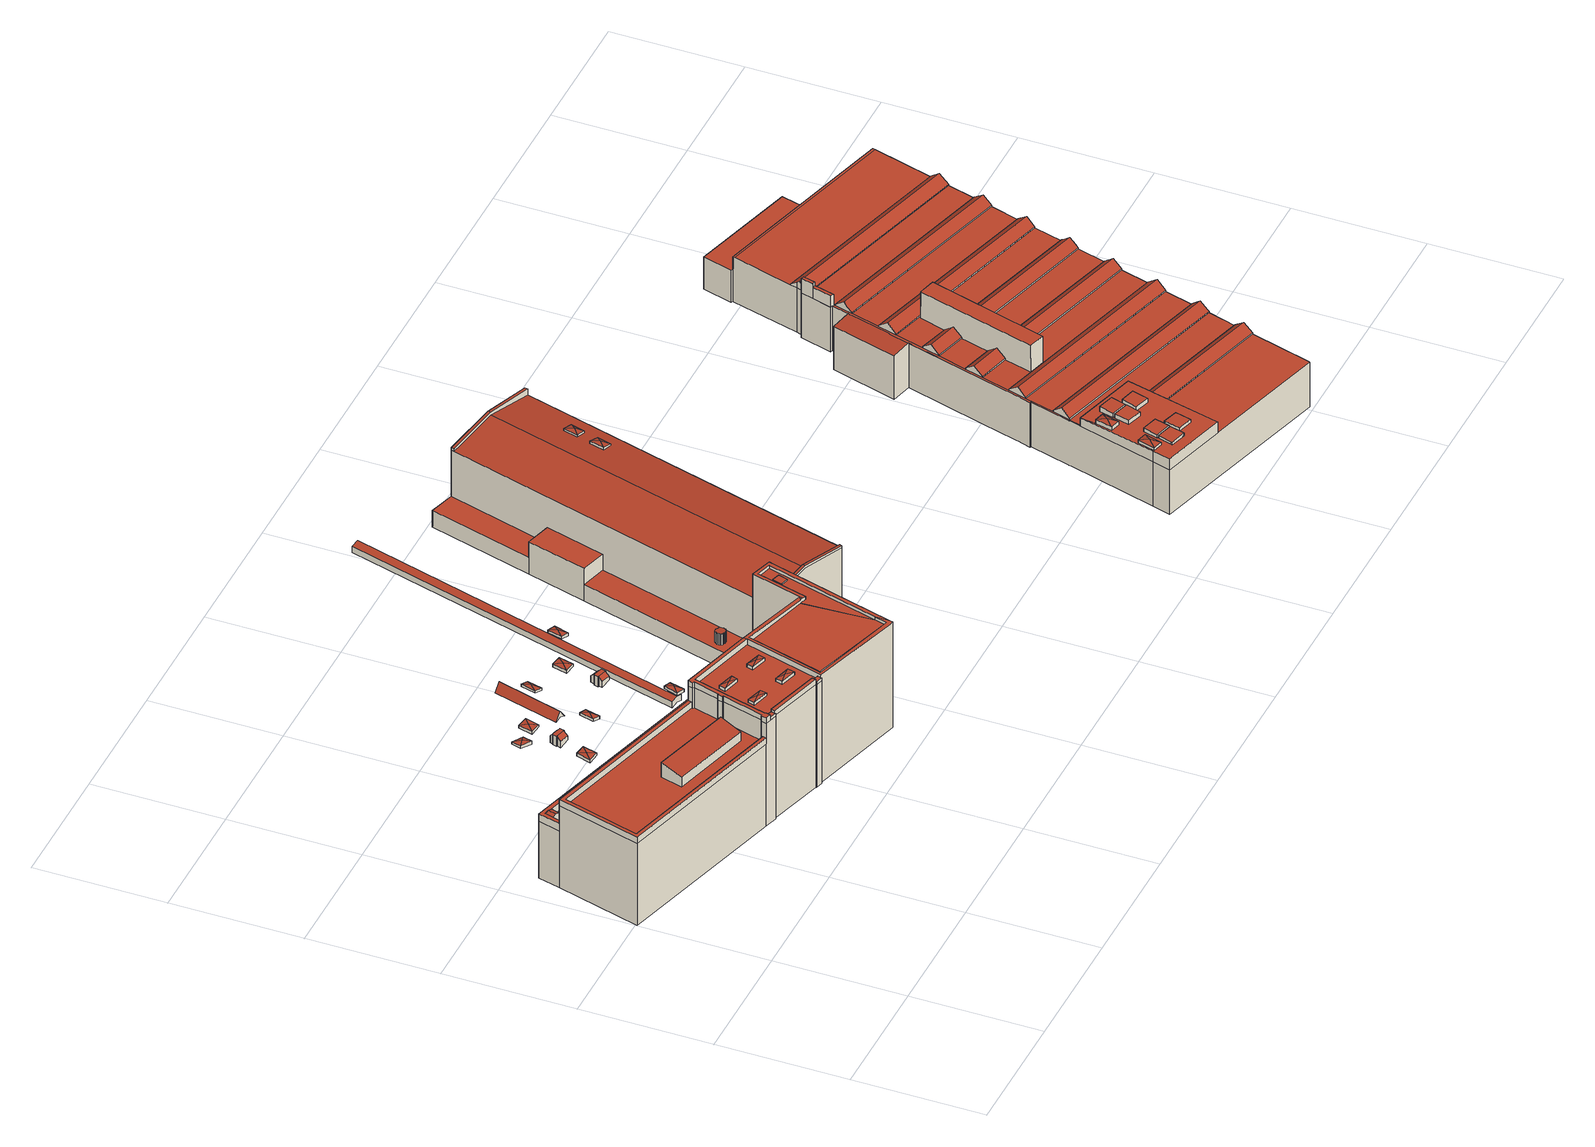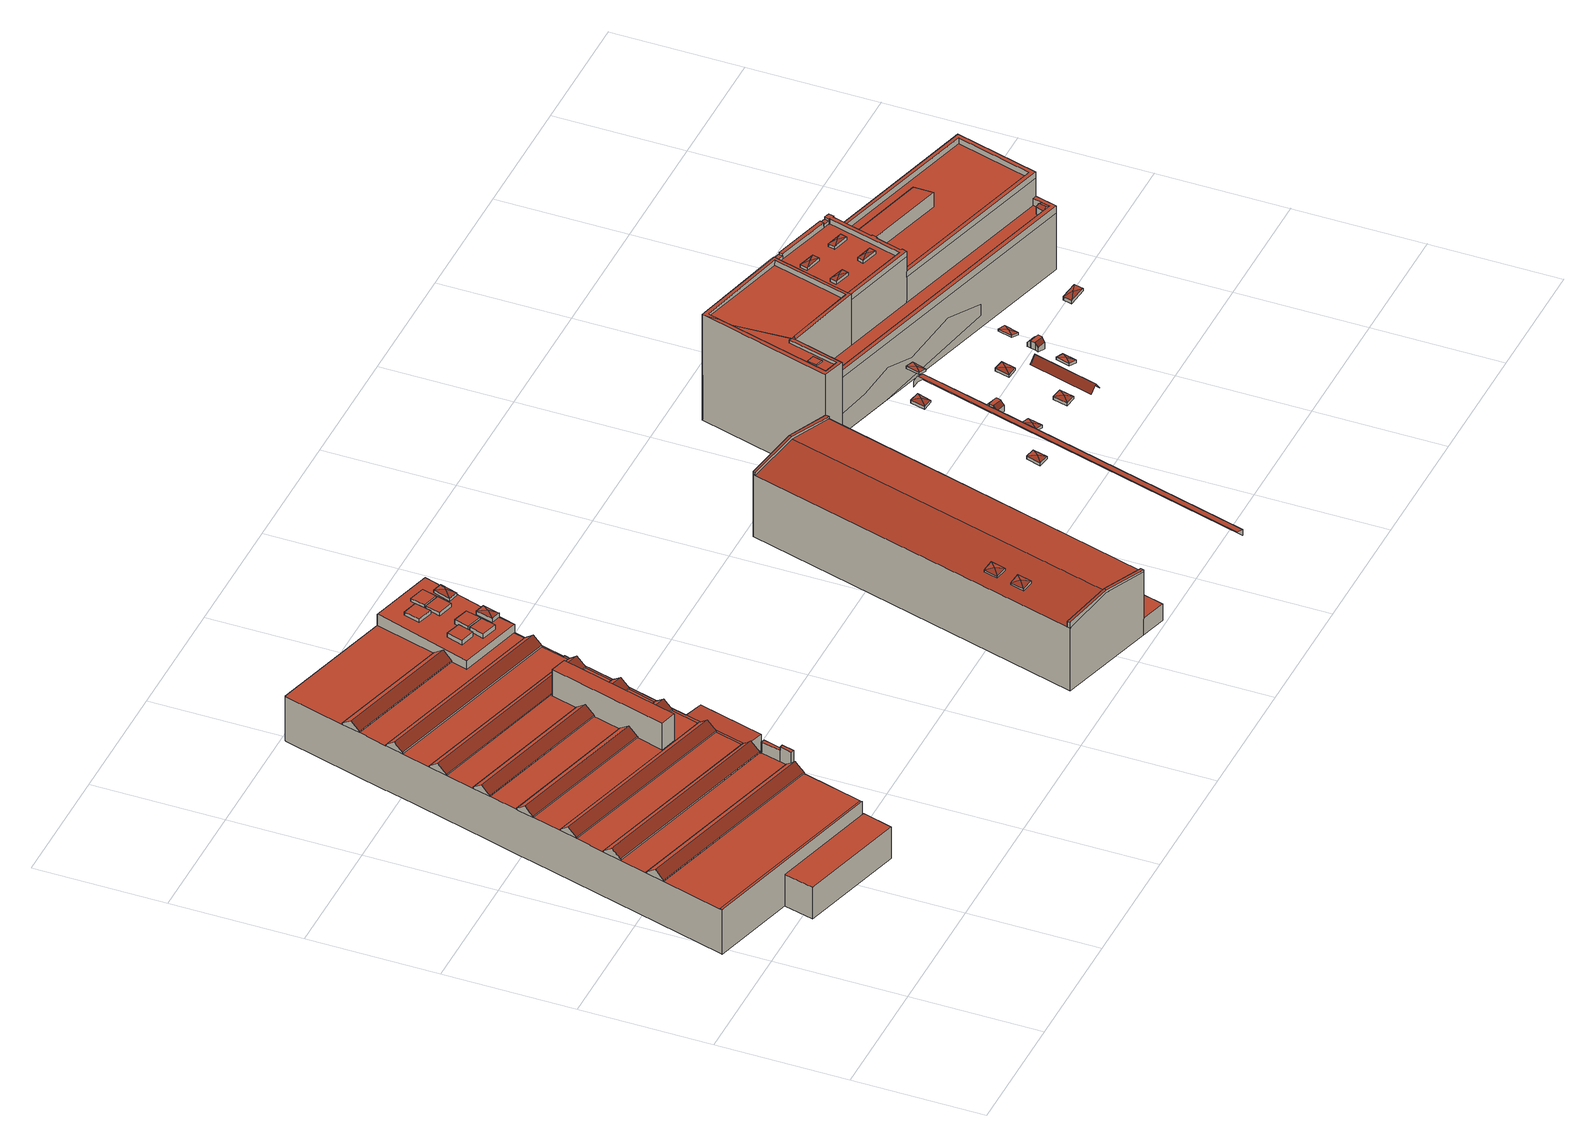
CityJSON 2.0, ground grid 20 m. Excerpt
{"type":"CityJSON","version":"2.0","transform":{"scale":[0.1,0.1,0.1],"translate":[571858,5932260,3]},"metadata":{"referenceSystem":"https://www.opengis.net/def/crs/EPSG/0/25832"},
"CityObjects":{
"building1":{"type":"Building","attributes":{"Grundfläche 2D":"9585.259256","Grundhöhe NN":"3.189"},"children":["building1-1","building1-2","building1-3","building1-4","building1-5","building1-6","building1-7","building1-8","building1-9","building1-10","building1-11"],"geometry":[{"type":"MultiSurface","lod":"3","boundaries":[[[0,1,2,3]],[[4,5,6,7,8,9,10,11]],[[1,0,12,13]],[[12,0,3,14]],[[15,16,17,18,19,20]],[[21,22,23,24,25,17,16,26]],[[21,26,16,15,27,24,23,22]]],"semantics":{"surfaces":[{"type":"WallSurface"},{"type":"RoofSurface"}],"values":[0,0,1,1,0,0,1]}}]},
"building1-1":{"type":"BuildingInstallation","parents":["building1"],"geometry":[{"type":"MultiSurface","lod":"3","boundaries":[[[28,29,30]],[[28,31,29]],[[28,30,32]],[[28,32,31]],[[30,29,33,34]],[[32,30,34,35]],[[31,32,35,36]],[[29,31,36,33]]],"semantics":{"surfaces":[{"type":"RoofSurface"},{"type":"WallSurface"}],"values":[0,0,0,0,1,1,1,1]}}]},
"building1-2":{"type":"BuildingInstallation","parents":["building1"],"geometry":[{"type":"MultiSurface","lod":"3","boundaries":[[[37,38,39]],[[39,38,40]],[[41,38,37]],[[40,38,41]],[[37,39,42,43]],[[43,44,41,37]],[[40,41,44,45]],[[45,42,39,40]]],"semantics":{"surfaces":[{"type":"RoofSurface"},{"type":"WallSurface"}],"values":[0,0,0,0,1,1,1,1]}}]},
"building1-3":{"type":"BuildingInstallation","parents":["building1"],"geometry":[{"type":"MultiSurface","lod":"3","boundaries":[[[46,47,48,49]],[[50,51,52,53]],[[46,54,55,50,53,56,57,47]],[[54,46,58,59]],[[55,54,59,60]],[[50,55,60,61]],[[51,50,61,62]],[[52,51,62,63]],[[53,52,63,64]],[[56,53,64,65]],[[57,56,65,66]],[[47,57,66,67]],[[48,47,67,68]],[[49,48,68,69]],[[46,49,69,58]]],"semantics":{"surfaces":[{"type":"RoofSurface"},{"type":"WallSurface"}],"values":[0,0,0,1,1,1,1,1,1,1,1,1,1,1,1]}}]},
"building1-4":{"type":"BuildingInstallation","parents":["building1"],"geometry":[{"type":"MultiSurface","lod":"3","boundaries":[[[70,71,72]],[[72,71,73]],[[74,71,70]],[[73,71,74]],[[75,76,70,72]],[[76,77,74,70]],[[77,78,73,74]],[[78,75,72,73]]],"semantics":{"surfaces":[{"type":"RoofSurface"},{"type":"WallSurface"}],"values":[0,0,0,0,1,1,1,1]}}]},
"building1-5":{"type":"BuildingInstallation","parents":["building1"],"geometry":[{"type":"MultiSurface","lod":"3","boundaries":[[[79,80,81]],[[81,80,82]],[[83,80,79]],[[82,80,83]],[[84,79,81,85]],[[83,79,84,86]],[[86,87,82,83]],[[87,85,81,82]]],"semantics":{"surfaces":[{"type":"RoofSurface"},{"type":"WallSurface"}],"values":[0,0,0,0,1,1,1,1]}}]},
"building1-6":{"type":"BuildingInstallation","parents":["building1"],"geometry":[{"type":"MultiSurface","lod":"3","boundaries":[[[88,89,90]],[[90,89,91]],[[92,89,88]],[[91,89,92]],[[93,94,88,90]],[[94,95,92,88]],[[95,96,91,92]],[[90,91,96,93]]],"semantics":{"surfaces":[{"type":"RoofSurface"},{"type":"WallSurface"}],"values":[0,0,0,0,1,1,1,1]}}]},
"building1-7":{"type":"BuildingInstallation","parents":["building1"],"geometry":[{"type":"MultiSurface","lod":"3","boundaries":[[[97,98,99]],[[99,98,100]],[[101,98,97]],[[100,98,101]],[[102,103,97,99]],[[103,104,101,97]],[[104,105,100,101]],[[105,102,99,100]]],"semantics":{"surfaces":[{"type":"RoofSurface"},{"type":"WallSurface"}],"values":[0,0,0,0,1,1,1,1]}}]},
"building1-8":{"type":"BuildingInstallation","parents":["building1"],"geometry":[{"type":"MultiSurface","lod":"3","boundaries":[[[106,107,108]],[[108,107,109]],[[110,107,106]],[[109,107,110]],[[111,112,106,108]],[[112,113,110,106]],[[113,114,109,110]],[[114,111,108,109]]],"semantics":{"surfaces":[{"type":"RoofSurface"},{"type":"WallSurface"}],"values":[0,0,0,0,1,1,1,1]}}]},
"building1-9":{"type":"BuildingInstallation","parents":["building1"],"geometry":[{"type":"MultiSurface","lod":"3","boundaries":[[[115,116,117,118]],[[119,120,121,122]],[[115,123,124,119,122,125,126,116]],[[123,115,127,128]],[[124,123,128,129]],[[119,124,129,130]],[[120,119,130,131]],[[121,120,131,132]],[[122,121,132,133]],[[125,122,133,134]],[[126,125,134,135]],[[116,126,135,136]],[[117,116,136,137]],[[118,117,137,138]],[[115,118,138,127]]],"semantics":{"surfaces":[{"type":"RoofSurface"},{"type":"WallSurface"}],"values":[0,0,0,1,1,1,1,1,1,1,1,1,1,1,1]}}]},
"building1-10":{"type":"BuildingInstallation","parents":["building1"],"geometry":[{"type":"MultiSurface","lod":"3","boundaries":[[[139,140,141]],[[141,140,142]],[[143,140,139]],[[142,140,143]],[[139,141,144,145]],[[145,146,143,139]],[[142,143,146,147]],[[147,144,141,142]]],"semantics":{"surfaces":[{"type":"RoofSurface"},{"type":"WallSurface"}],"values":[0,0,0,0,1,1,1,1]}}]},
"building1-11":{"type":"BuildingInstallation","parents":["building1"],"geometry":[{"type":"MultiSurface","lod":"3","boundaries":[[[148,149,150]],[[150,149,151]],[[152,149,148]],[[151,149,152]],[[153,154,148,150]],[[152,148,154,155]],[[155,156,151,152]],[[150,151,156,153]]],"semantics":{"surfaces":[{"type":"RoofSurface"},{"type":"WallSurface"}],"values":[0,0,0,0,1,1,1,1]}}]},
"building2":{"type":"Building","attributes":{"Grundfläche 2D":"954.627583","Grundhöhe NN":"3.190"},"children":["building2-1","building2-2","building2-3","building2-4","building2-5","building2-6","building2-7","building2-8","building2-9"],"geometry":[{"type":"MultiSurface","lod":"3","boundaries":[[[157,158,159,160,161,162,163,164]],[[165,166,167,168,169,170,171,172,173,174,175,176,177,178,179,180,181,182]],[[183,184,185,186,187,188,189,190]],[[191,189,188]],[[191,192,193,194,195,189]],[[196,197,198,199]],[[200,201,202,203,204,205,206,207]],[[208,209,210,211,212,213,214,215]],[[216,217,218,219,220,221,222,223,224,225,226,227,228,229]],[[230,231,232,233,234,235,236,237,238,239,240]],[[241,230,240,242,243,244]],[[245,246,247,248,235,234,249,250,251,252,253,254,242,240,170,169,255]],[[256,257,258,259,260,261,262,263,264,265,266,267,268],[269,270,271,272]],[[214,158,157,215]],[[160,212,211,161]],[[273,274,163,162]],[[274,275,164,163]],[[276,171,170,277]],[[278,172,171,276]],[[278,279,173,172]],[[279,280,174,173]],[[280,281,175,174]],[[281,282,176,175]],[[282,283,177,176]],[[283,284,178,177]],[[284,285,179,178]],[[285,286,180,179]],[[216,287,181,180,286]],[[287,288,229,228,165,182,181]],[[228,227,166,165]],[[227,226,225,168,167,166]],[[225,224,169,168]],[[233,232,183,190]],[[232,231,184,183]],[[231,230,241,244,243,242,254,192,191,188,187,186,185,184]],[[254,253,252,193,192]],[[250,249,195,194,193,252,251]],[[249,234,189,195]],[[234,233,190,189]],[[199,198,270,269]],[[196,199,269,272]],[[272,271,197,196]],[[271,270,198,197]],[[203,202,268,267]],[[203,267,266,265,204]],[[205,204,265,264]],[[289,207,206,290]],[[289,291,200,207]],[[291,292,201,200]],[[274,273,293,294]],[[275,274,294,295]],[[222,221,296,297]],[[206,276,277,209,208,290]],[[264,263,278,276,206,205]],[[278,263,262,279]],[[279,262,261,280]],[[280,261,260,281]],[[281,260,259,282]],[[282,259,258,283]],[[283,258,257,284]],[[284,257,256,285]],[[202,201,286,285,256,268]],[[216,286,201,292,298,299,217]],[[218,217,299,300]],[[219,218,300,301]],[[220,219,301,302]],[[221,220,302,296]],[[239,238,303,304]],[[273,162,161,211,210,240,239,304,293]],[[170,240,210,209,277]],[[222,305,245,255,169,224,223]],[[247,246,245,305,222,297,306,248]],[[238,237,236,235,248,306,307,308,303]],[[157,164,289,290,208,215]],[[289,164,275,295,309,291]],[[292,291,309,298]],[[302,301,300,299,298,309,295,294,293,304,303,308,307,306,297,296]]],"semantics":{"surfaces":[{"type":"RoofSurface"},{"type":"WallSurface"},{"type":"GroundSurface"}],"values":[0,0,0,0,0,0,0,0,0,0,0,0,0,1,1,1,1,1,1,1,1,1,1,1,1,1,1,1,1,1,1,1,1,1,1,1,1,1,1,1,1,1,1,1,1,1,1,1,1,1,1,1,1,1,1,1,1,1,1,1,1,1,1,1,1,1,1,1,1,1,1,1,1,1,1,1,2]}}]},
"building2-1":{"type":"BuildingInstallation","parents":["building2"],"geometry":[{"type":"MultiSurface","lod":"3","boundaries":[[[310,311,159,158,312]],[[160,311,310,312,313]],[[214,314,313,312,158]],[[314,212,160,313]],[[159,311,160]]],"semantics":{"surfaces":[{"type":"RoofSurface"},{"type":"WallSurface"}],"values":[0,0,1,1,1]}}]},
"building2-2":{"type":"BuildingInstallation","parents":["building2"],"geometry":[{"type":"MultiSurface","lod":"3","boundaries":[[[315,316,317,318,319,305]],[[220,318,317,219]],[[220,221,319,318]],[[221,222,223,315,305,319]],[[316,315,223,320]]],"semantics":{"surfaces":[{"type":"RoofSurface"},{"type":"WallSurface"}],"values":[0,1,1,1,1]}}]},
"building2-3":{"type":"BuildingInstallation","parents":["building2"],"geometry":[{"type":"MultiSurface","lod":"3","boundaries":[[[321,322,323]],[[323,322,324]],[[325,322,321]],[[324,322,325]],[[326,327,321,323]],[[327,328,325,321]],[[328,329,324,325]],[[329,326,323,324]]],"semantics":{"surfaces":[{"type":"RoofSurface"},{"type":"WallSurface"}],"values":[0,0,0,0,1,1,1,1]}}]},
"building2-4":{"type":"BuildingInstallation","parents":["building2"],"geometry":[{"type":"MultiSurface","lod":"3","boundaries":[[[330,331,332]],[[332,331,333]],[[334,331,330]],[[333,331,334]],[[335,330,332,336]],[[334,330,335,337]],[[338,333,334,337]],[[332,333,338,336]]],"semantics":{"surfaces":[{"type":"RoofSurface"},{"type":"WallSurface"}],"values":[0,0,0,0,1,1,1,1]}}]},
"building2-5":{"type":"BuildingInstallation","parents":["building2"],"geometry":[{"type":"MultiSurface","lod":"3","boundaries":[[[339,340,341]],[[341,340,342]],[[343,340,339]],[[342,340,343]],[[344,345,339,341]],[[345,346,343,339]],[[346,347,342,343]],[[347,344,341,342]]],"semantics":{"surfaces":[{"type":"RoofSurface"},{"type":"WallSurface"}],"values":[0,0,0,0,1,1,1,1]}}]},
"building2-6":{"type":"BuildingInstallation","parents":["building2"],"geometry":[{"type":"MultiSurface","lod":"3","boundaries":[[[348,349,350]],[[350,349,351]],[[352,349,348]],[[351,349,352]],[[353,354,348,350]],[[352,348,354,355]],[[356,351,352,355]],[[356,353,350,351]]],"semantics":{"surfaces":[{"type":"RoofSurface"},{"type":"WallSurface"}],"values":[0,0,0,0,1,1,1,1]}}]},
"building2-7":{"type":"BuildingInstallation","parents":["building2"],"geometry":[{"type":"MultiSurface","lod":"3","boundaries":[[[357,358,359,360]],[[361,362,360,359]],[[218,219,317,357,360,362]],[[317,316,358,357]],[[320,363,361,359,358,316]]],"semantics":{"surfaces":[{"type":"RoofSurface"},{"type":"WallSurface"}],"values":[0,1,1,1,1]}}]},
"building2-8":{"type":"BuildingInstallation","parents":["building2"],"geometry":[{"type":"MultiSurface","lod":"3","boundaries":[[[364,362,361,288,287]],[[288,361,363,229]],[[216,217,364,287]],[[217,218,362,364]]],"semantics":{"surfaces":[{"type":"RoofSurface"},{"type":"WallSurface"}],"values":[0,1,1,1]}}]},
"building2-9":{"type":"BuildingInstallation","parents":["building2"],"geometry":[{"type":"MultiSurface","lod":"3","boundaries":[[[365,366,367,368]],[[369,370,368,367]],[[365,368,370,371]],[[371,372,366,365]],[[367,366,372,369]]],"semantics":{"surfaces":[{"type":"RoofSurface"},{"type":"WallSurface"}],"values":[0,1,1,1,1]}}]},
"building3":{"type":"Building","attributes":{"Grundfläche 2D":"1093.362801","Grundhöhe NN":"3.198"},"children":["building3-1","building3-2","building3-3","building3-4","building3-5"],"geometry":[{"type":"Solid","lod":"3","boundaries":[[[[373,374,375,376]],[[377,378,379,380,381,382,383,384]],[[380,379,385,386,387,388,382,381]],[[389,390,391,392]],[[393,394,395,396]],[[374,373,397,398]],[[375,374,398,303]],[[391,390,399,400]],[[392,391,400,401]],[[379,378,375,303,402,385]],[[388,387,386,385,402,403]],[[382,388,403,399,390,383]],[[396,395,376,375,378,377,384,383,390,389]],[[396,389,392,393]],[[394,393,392,401,397,373]],[[394,373,376,395]],[[400,399,403,402,303,398,397,401]]]],"semantics":{"surfaces":[{"type":"RoofSurface"},{"type":"WallSurface"},{"type":"GroundSurface"}],"values":[[0,0,0,0,0,1,1,1,1,1,1,1,1,1,1,1,2]]}}]},
"building3-1":{"type":"BuildingInstallation","parents":["building3"],"geometry":[{"type":"MultiSurface","lod":"3","boundaries":[[[404,405,406]],[[407,408,409]],[[410,411,412]],[[413,414,415]],[[416,417,418,419,420,421,422,405,404,408,407,423,424,411,410,425,426,427,414,413]],[[405,422,428,429]],[[406,405,429,430]],[[404,406,430,431]],[[408,404,431,432]],[[409,408,432,433]],[[407,409,433,434]],[[423,407,434,435]],[[424,423,435,436]],[[411,424,436,437]],[[412,411,437,438]],[[410,412,438,439]],[[425,410,439,440]],[[426,425,440,441]],[[427,426,441,442]],[[414,427,442,443]],[[415,414,443,444]],[[413,415,444,445]],[[416,413,445,446]],[[417,416,446,447]],[[418,417,447,448]],[[419,418,448,449]],[[420,419,449,450]],[[421,420,450,451]],[[422,421,451,428]]],"semantics":{"surfaces":[{"type":"RoofSurface"},{"type":"WallSurface"}],"values":[0,0,0,0,0,1,1,1,1,1,1,1,1,1,1,1,1,1,1,1,1,1,1,1,1,1,1,1,1]}}]},
"building3-2":{"type":"BuildingInstallation","parents":["building3"],"geometry":[{"type":"MultiSurface","lod":"3","boundaries":[[[452,453,454]],[[452,455,453]],[[452,454,456]],[[452,456,455]],[[457,458,454,453]],[[456,454,458,459]],[[455,456,459,460]],[[460,457,453,455]]],"semantics":{"surfaces":[{"type":"RoofSurface"},{"type":"WallSurface"}],"values":[0,0,0,0,1,1,1,1]}}]},
"building3-3":{"type":"BuildingInstallation","parents":["building3"],"geometry":[{"type":"MultiSurface","lod":"3","boundaries":[[[461,462,463,464]],[[462,465,466,467,463]],[[385,386,461,464]],[[465,462,461,386,380,377,466]],[[377,378,467,466]],[[467,378,379,385,464,463]]],"semantics":{"surfaces":[{"type":"RoofSurface"},{"type":"WallSurface"}],"values":[0,0,1,1,1,1]}}]},
"building3-4":{"type":"BuildingInstallation","parents":["building3"],"geometry":[{"type":"MultiSurface","lod":"3","boundaries":[[[468,469,470]],[[468,471,469]],[[468,470,472]],[[468,472,471]],[[473,474,470,469]],[[472,470,474,475]],[[471,472,475,476]],[[476,473,469,471]]],"semantics":{"surfaces":[{"type":"RoofSurface"},{"type":"WallSurface"}],"values":[0,0,0,0,1,1,1,1]}}]},
"building3-5":{"type":"BuildingInstallation","parents":["building3"],"geometry":[{"type":"MultiSurface","lod":"3","boundaries":[[[477,478,479,480]],[[481,478,477,482]],[[480,479,383,384]],[[477,480,384,381,387,482]],[[387,388,481,482]],[[388,382,383,479,478,481]]],"semantics":{"surfaces":[{"type":"RoofSurface"},{"type":"WallSurface"}],"values":[0,0,1,1,1,1]}}]},
"building4":{"type":"Building","attributes":{"Grundfläche 2D":"2412.826570","Grundhöhe NN":"3.189"},"children":["building4-1","building4-2","building4-3","building4-4","building4-5","building4-6","building4-7","building4-8","building4-9","building4-10","building4-11"],"geometry":[{"type":"MultiSurface","lod":"3","boundaries":[[[483,484,485,486]],[[487,488,489,485,484]],[[490,491,492,493]],[[494,490,493,495]],[[496,497,498,499,500,501]],[[497,502,503,504,505,498]],[[506,507,508,509]],[[507,506,510,511,512]],[[513,514,515,516,517,518]],[[519,520,521,514,513]],[[522,523,524,525]],[[526,527,528,529,530]],[[531,526,530,532,533]],[[534,535,536,537]],[[538,535,534,539]],[[540,541,542]],[[543,544,545,546,547,548,549,544,543,550,551,552,553,554,540],[555,556,557,558],[559,560,561,562],[563,564,565,566],[567,568,569,570],[571,572,573,574],[575,576,577,578],[579,580,541,540,542,581]],[[582,583,584,585]],[[586,587,588,589]],[[586,589,590,591,592]],[[593,594,595,596]],[[597,598,599,600,601,602,603,604]],[[605,606,607,608,609,610]],[[611,612,613,614,615]],[[616,611,615,617]],[[618,619,620,621,622,623,624,625,626,627,628,629,630,631,632,633,634,635,607,606,595,594,599,598,636,637,638,639,640,641,642,643,644,645]],[[646,647,648,649]],[[650,647,646,651]],[[652,653,654,655,656,657]],[[658,659,660,661]],[[638,662,663,664,665,666,667,639]],[[668,641,640,669]],[[670,671,672,645,644,643,642,673,674,675,676,677]],[[678,679,583,582]],[[680,681,637,636]],[[682,683,684,685,686]],[[687,624,623,688,622,621,620,689,690,691]],[[484,483,642,641,488,487]],[[668,489,488,641]],[[489,668,673,486,485]],[[642,483,486,673]],[[638,494,495,662]],[[494,638,637,491,490]],[[681,492,491,637]],[[496,595,606,502,497]],[[605,503,502,606]],[[605,692,693,694,596,501,500,499,498,505,504,503]],[[595,496,501,596]],[[509,640,639,510,506]],[[510,639,667,512,511]],[[512,667,669,508,507]],[[640,509,508,669]],[[659,658,516,515]],[[658,695,696,666,520,519,513,518,517,516]],[[666,665,521,520]],[[664,663,522,525]],[[492,681,680,536,535,538,597,604,523,522,663,662,495,493]],[[604,603,524,523]],[[614,660,659,515,514,521,665,664,525,524,603,602,617,615]],[[678,697,529,528]],[[529,697,676,532,530]],[[531,533,675,674]],[[531,674,679,527,526]],[[528,527,679,678]],[[636,537,536,680]],[[537,636,598,539,534]],[[597,538,539,598]],[[652,551,550,698]],[[652,657,656,648,647,650,609,608,553,552,551]],[[607,635,540,554,553,608]],[[635,699,543,540]],[[699,698,550,543]],[[700,584,583]],[[592,599,594,587,586]],[[593,588,587,594]],[[588,593,600,590,589]],[[591,590,600,599,592]],[[602,601,616,617]],[[616,601,701,661,613,612,611]],[[661,660,614,613]],[[623,622,621,620,619,618,645,618,619,689,620,621,622,688,623,624,687,625,626,627,628,629,630,629,628,627,626,625,624]],[[632,633,634,635,634,633,632,631]],[[649,648,656,655]],[[655,610,651,646,649]],[[610,609,650,651]],[[684,683,702,703]],[[685,684,703,704]],[[686,685,704,705]],[[706,682,686,705]],[[707,708,709,710,711,712,713,714,715,716,717,584,700,583,679,674,673,668,669,667,666,696,695,658,661,701,601,600,593,596,694,693,692,605,610,655,654,653,718,719]],[[682,585,584,717,702,683]],[[678,582,585,682,706,720,697]],[[676,697,720,721]],[[722,670,677,676,721,723]],[[672,671,670,722,724]],[[645,672,724,725]],[[726,727,689,619,618,645,725,728]],[[729,730,731,732,733,630,629,628,627,626,625,687,734,735]],[[631,630,733,736]],[[737,738,739,699,635,634,633,632,631,736,740]],[[698,699,739,741]],[[653,652,698,741,718]],[[690,689,727,742]],[[691,690,742,743]],[[687,691,743,734]],[[704,703,702,717,716,715,714,713,712,711,710,709,708,707,719,718,741,739,738,737,740,736,733,732,731,730,729,735,734,743,742,727,726,728,725,724,722,723,721,720,706,705]]],"semantics":{"surfaces":[{"type":"RoofSurface"},{"type":"WallSurface"},{"type":"GroundSurface"}],"values":[0,0,0,0,0,0,0,0,0,0,0,0,0,0,0,0,0,0,0,0,0,0,0,0,0,0,0,0,0,0,0,0,0,0,0,0,0,1,1,1,1,1,1,1,1,1,1,1,1,1,1,1,1,1,1,1,1,1,1,1,1,1,1,1,1,1,1,1,1,1,1,1,1,1,1,1,1,1,1,1,1,1,1,1,1,1,1,1,1,1,1,1,1,1,1,1,1,1,1,1,1,1,1,1,1,2]}}]},
"building4-1":{"type":"BuildingInstallation","parents":["building4"],"geometry":[{"type":"MultiSurface","lod":"3","boundaries":[[[744,745,746,747]],[[745,744,558,557]],[[746,745,557,556]],[[747,746,556,555]],[[744,747,555,558]]],"semantics":{"surfaces":[{"type":"RoofSurface"},{"type":"WallSurface"}],"values":[0,1,1,1,1]}}]},
"building4-2":{"type":"BuildingInstallation","parents":["building4"],"geometry":[{"type":"MultiSurface","lod":"3","boundaries":[[[748,749,750,751]],[[749,748,559,562]],[[750,749,562,561]],[[751,750,561,560]],[[748,751,560,559]]],"semantics":{"surfaces":[{"type":"RoofSurface"},{"type":"WallSurface"}],"values":[0,1,1,1,1]}}]},
"building4-3":{"type":"BuildingInstallation","parents":["building4"],"geometry":[{"type":"MultiSurface","lod":"3","boundaries":[[[752,753,754,755,756]],[[677,670,753,752,756,532,676]],[[753,670,671,757,754]],[[757,758,755,754]],[[755,758,759,675,533,532,756]]],"semantics":{"surfaces":[{"type":"RoofSurface"},{"type":"WallSurface"}],"values":[0,1,1,1,1]}}]},
"building4-4":{"type":"BuildingInstallation","parents":["building4"],"geometry":[{"type":"MultiSurface","lod":"3","boundaries":[[[760,761,762,763]],[[761,760,572,571]],[[762,761,571,574]],[[763,762,574,573]],[[760,763,573,572]]],"semantics":{"surfaces":[{"type":"RoofSurface"},{"type":"WallSurface"}],"values":[0,1,1,1,1]}}]},
"building4-5":{"type":"BuildingInstallation","parents":["building4"],"geometry":[{"type":"MultiSurface","lod":"3","boundaries":[[[652,653,654,657]]],"semantics":{"surfaces":[{"type":"RoofSurface"}],"values":[0]}}]},
"building4-6":{"type":"BuildingInstallation","parents":["building4"],"geometry":[{"type":"MultiSurface","lod":"3","boundaries":[[[764,765,766]],[[764,767,765]],[[764,766,768]],[[767,764,768,769]],[[766,765,579,581]],[[768,766,581,542]],[[767,769,768,542,541,580]],[[765,767,580,579]]],"semantics":{"surfaces":[{"type":"RoofSurface"},{"type":"WallSurface"}],"values":[0,0,0,0,1,1,1,1]}}]},
"building4-7":{"type":"BuildingInstallation","parents":["building4"],"geometry":[{"type":"MultiSurface","lod":"3","boundaries":[[[770,758,757,771,772]],[[671,672,771,757]],[[645,644,770,772,771,672]],[[759,758,770,644]]],"semantics":{"surfaces":[{"type":"RoofSurface"},{"type":"WallSurface"}],"values":[0,1,1,1]}}]},
"building4-8":{"type":"BuildingInstallation","parents":["building4"],"geometry":[{"type":"MultiSurface","lod":"3","boundaries":[[[773,774,775]],[[773,776,774]],[[773,775,777]],[[773,777,776]],[[775,774,575,578]],[[777,775,578,577]],[[776,777,577,576]],[[774,776,576,575]]],"semantics":{"surfaces":[{"type":"RoofSurface"},{"type":"WallSurface"}],"values":[0,0,0,0,1,1,1,1]}}]},
"building4-9":{"type":"BuildingInstallation","parents":["building4"],"geometry":[{"type":"MultiSurface","lod":"3","boundaries":[[[778,779,780,781]],[[779,778,566,565]],[[780,779,565,564]],[[781,780,564,563]],[[778,781,563,566]]],"semantics":{"surfaces":[{"type":"RoofSurface"},{"type":"WallSurface"}],"values":[0,1,1,1,1]}}]},
"building4-10":{"type":"BuildingInstallation","parents":["building4"],"geometry":[{"type":"MultiSurface","lod":"3","boundaries":[[[782,783,784,785]],[[783,782,549,548]],[[548,547,783]],[[784,783,547,546]],[[785,784,546,545]],[[782,785,545,544]],[[544,549,782]]],"semantics":{"surfaces":[{"type":"RoofSurface"},{"type":"WallSurface"}],"values":[0,1,1,1,1,1,1]}}]},
"building4-11":{"type":"BuildingInstallation","parents":["building4"],"geometry":[{"type":"MultiSurface","lod":"3","boundaries":[[[786,787,788,789]],[[787,786,569,568]],[[788,787,568,567]],[[789,788,567,570]],[[786,789,570,569]]],"semantics":{"surfaces":[{"type":"RoofSurface"},{"type":"WallSurface"}],"values":[0,1,1,1,1]}}]}
},
"vertices":[
[313,642,72],[304,644,59],[313,642,62],[321,639,59],[498,435,36],[446,450,41],[398,463,56],[347,477,41],[273,498,62],[204,517,41],[204,517,2],[498,435,2],[341,743,72],[332,745,59],[350,740,59],[412,512,66],[401,515,63],[401,515,53],[412,512,56],[421,510,53],[421,510,63],[431,623,63],[433,630,63],[434,636,63],[549,1046,63],[549,1046,53],[429,617,63],[560,1043,66],
[200,650,101],[186,646,102],[209,640,96],[190,661,102],[213,654,96],[186,646,98],[209,640,90],[213,654,90],[190,661,98],
[264,568,58],[260,581,58],[250,571,55],[257,594,55],[270,590,58],[250,571,50],[264,568,54],[270,590,54],[257,594,50],
[281,623,67],[267,627,67],[265,621,61],[280,617,61],[283,630,67],[285,635,61],[271,639,61],[269,634,67],[282,623,67],[284,630,67],[268,634,67],[266,627,67],[281,623,54],[282,623,55],[284,630,55],[283,630,54],[285,635,54],[271,639,50],[269,634,50],[268,634,50],[266,627,50],[267,627,50],[265,621,50],[280,617,54],
[291,664,58],[287,677,58],[277,668,55],[283,690,55],[297,686,58],[277,668,50],[291,664,54],[297,686,54],[283,690,50],
[349,620,56],[340,610,60],[343,597,56],[330,601,59],[336,623,59],[349,620,51],[343,597,51],[336,623,55],[330,601,55],
[383,483,54],[379,496,55],[369,487,52],[376,509,52],[389,505,54],[369,487,47],[383,483,50],[389,505,50],[376,509,47],
[376,716,56],[366,707,60],[370,693,56],[357,697,59],[363,720,59],[370,693,51],[376,716,51],[363,720,55],[357,697,55],
[453,540,52],[443,530,56],[447,517,52],[433,521,54],[440,543,54],[447,517,47],[453,540,47],[440,543,50],[433,521,50],
[427,624,64],[413,628,64],[412,622,58],[426,618,58],[429,631,64],[431,637,58],[417,641,58],[415,635,64],[428,624,64],[430,631,64],[414,635,64],[412,628,64],[427,624,52],[428,624,52],[430,631,52],[429,631,52],[431,637,52],[417,641,48],[415,635,48],[414,635,47],[412,628,47],[413,628,48],[412,622,48],[426,618,52],
[437,675,54],[433,688,55],[423,679,52],[429,702,52],[443,698,54],[423,679,47],[437,675,50],[443,698,50],[429,702,47],
[507,732,52],[497,723,56],[500,709,52],[487,713,54],[493,736,54],[500,709,47],[507,732,47],[493,736,50],[487,713,50],
[44,526,111],[48,540,111],[51,553,111],[64,549,111],[548,415,111],[549,421,111],[47,561,111],[38,527,111],[282,328,186],[281,328,186],[281,329,186],[313,444,186],[422,414,186],[423,420,186],[307,452,186],[305,444,186],[307,443,186],[296,403,186],[294,403,186],[292,395,186],[294,395,186],[276,331,186],[274,331,186],[272,323,186],[280,320,186],[282,327,186],[565,458,177],[544,380,177],[540,381,177],[540,382,177],[538,382,177],[534,383,177],[539,276,177],[588,452,177],[533,383,177],[427,413,177],[394,295,177],[533,257,177],[534,257,177],[140,391,158],[264,357,158],[274,390,166],[150,425,166],[2,398,152],[272,323,152],[273,328,152],[9,402,152],[42,519,152],[306,446,152],[307,452,152],[38,527,152],[307,452,99],[423,420,99],[540,387,99],[548,415,99],[64,549,99],[51,553,99],[48,540,99],[44,526,99],[280,320,177],[291,317,177],[291,318,177],[376,294,177],[376,293,177],[387,290,177],[388,292,177],[389,297,177],[422,414,177],[313,444,177],[281,329,177],[281,328,177],[282,328,177],[282,327,177],[540,381,182],[544,380,182],[565,458,182],[588,452,182],[539,276,182],[539,255,182],[594,450,182],[595,454,182],[595,455,182],[562,465,182],[540,387,182],[540,382,182],[533,383,182],[534,383,182],[538,382,182],[388,292,186],[393,290,186],[532,251,182],[538,250,182],[534,257,182],[533,257,182],[399,294,186],[394,295,186],[396,301,186],[427,413,186],[389,297,186],[274,331,142],[276,331,142],[294,395,142],[292,395,142],[294,403,142],[296,403,142],[307,443,142],[305,444,142],[306,446,142],[42,519,142],[32,485,142],[9,402,142],[273,328,142],[150,425,142],[274,390,142],[264,357,142],[140,391,142],[549,421,99],[47,561,99],[38,527,99],[307,452,177],[423,420,177],[305,444,177],[307,443,177],[296,403,177],[294,403,177],[292,395,177],[294,395,177],[276,331,177],[274,331,177],[272,323,177],[280,320,182],[282,327,182],[38,527,142],[307,452,142],[2,398,142],[272,323,142],[549,421,2],[47,561,2],[38,527,2],[387,290,2],[388,292,2],[272,323,2],[291,317,2],[291,318,2],[376,294,2],[376,293,2],[595,455,2],[562,465,2],[388,292,182],[538,250,2],[594,450,2],[595,454,2],[2,398,2],
[54,539,113],[57,551,113],[54,538,113],[60,537,111],[60,537,99],
[389,297,182],[377,300,182],[376,294,182],[376,293,182],[387,290,182],[377,300,177],
[388,340,182],[374,338,184],[385,329,182],[359,336,182],[362,347,182],[385,329,177],[388,340,177],[362,347,177],[359,336,177],
[318,411,182],[329,402,184],[344,404,182],[341,394,182],[315,401,182],[318,411,177],[344,404,177],[315,401,177],[341,394,177],
[398,378,182],[387,386,184],[373,385,182],[376,395,182],[401,388,182],[373,385,177],[398,378,177],[401,388,177],[376,395,177],
[328,346,182],[316,354,184],[302,353,182],[305,363,182],[330,356,182],[302,353,177],[328,346,177],[330,356,177],[305,363,177],
[376,294,186],[377,300,186],[293,324,186],[291,318,186],[293,324,182],[291,318,182],[293,324,177],
[291,317,182],
[577,433,179],[565,437,179],[561,422,179],[573,419,179],[561,422,177],[573,419,177],[577,433,177],[565,437,177],
[633,742,30],[556,466,30],[595,455,30],[672,731,30],[596,460,109],[595,455,109],[672,434,123],[673,439,123],[817,957,123],[819,961,123],[742,983,109],[741,978,109],[748,413,109],[750,417,109],[894,935,109],[895,940,109],[697,823,30],[742,983,30],[703,994,30],[658,834,30],[658,834,57],[633,742,57],[672,731,57],[697,823,57],[633,742,2],[556,466,2],[742,983,2],[703,994,2],[658,834,2],[748,413,2],[895,940,2],
[586,531,48],[590,531,48],[588,531,48],[582,527,49],[584,530,48],[583,528,49],[583,518,49],[581,521,49],[582,520,49],[594,518,49],[591,516,49],[593,517,49],[595,520,48],[596,522,48],[596,524,48],[596,526,48],[595,528,48],[593,529,48],[592,530,48],[581,525,49],[581,523,49],[585,517,49],[587,516,49],[589,516,49],[592,530,30],[590,531,30],[588,531,30],[586,531,30],[584,530,30],[583,528,30],[582,527,30],[581,525,30],[581,523,30],[581,521,30],[582,520,30],[583,518,30],[585,517,30],[587,516,30],[589,516,30],[591,516,30],[593,517,30],[594,518,30],[595,520,30],[596,522,30],[596,524,30],[596,526,30],[595,528,30],[593,529,30],
[825,799,121],[814,790,120],[830,786,116],[820,813,120],[836,808,116],[814,790,116],[830,786,113],[836,808,113],[820,813,116],
[750,417,113],[673,439,127],[672,434,127],[748,413,113],[600,459,113],[596,460,113],[595,455,113],
[837,843,121],[848,852,116],[832,856,120],[842,830,116],[826,834,120],[848,852,113],[832,856,116],[826,834,116],[842,830,113],
[817,957,127],[819,961,127],[742,983,113],[741,978,113],[895,940,119],[894,935,119],
[1274,645,80],[1270,630,91],[1561,549,91],[1565,564,80],[1268,625,86],[1266,617,80],[1557,535,80],[1230,486,91],[1226,472,80],[1273,459,80],[1277,473,91],[1234,500,80],[1281,487,80],[1173,283,80],[1169,269,91],[1459,188,91],[1461,192,88],[1461,194,86],[1463,202,80],[1165,255,80],[1456,174,80],[1456,177,82],[1457,180,85],[1250,558,91],[1540,477,91],[1544,491,80],[1254,573,80],[1246,544,80],[1319,524,80],[1536,463,80],[1520,405,91],[1303,465,91],[1299,451,80],[1516,391,80],[1517,394,82],[1518,396,83],[1523,413,84],[1524,419,80],[1307,480,80],[1293,528,123],[1242,345,123],[1267,338,123],[1319,521,123],[1581,622,91],[1585,636,80],[1292,718,80],[1290,708,87],[1288,703,91],[1577,607,80],[1286,696,85],[1284,689,80],[1209,414,91],[1257,401,91],[1261,415,80],[1213,428,80],[1253,387,80],[1205,400,80],[1158,237,92],[1153,211,93],[1153,212,93],[1124,116,96],[1148,102,96],[1153,120,96],[1177,113,96],[1171,90,96],[1167,91,96],[1146,97,96],[1116,88,97],[1216,60,97],[1216,62,97],[1258,209,92],[1160,236,92],[1202,94,96],[1179,100,96],[1185,125,95],[1208,118,95],[1229,190,93],[1222,165,94],[1199,172,94],[1206,196,93],[1180,218,93],[1205,211,93],[1198,188,94],[1174,195,94],[1184,138,95],[1178,115,96],[1153,122,96],[1160,145,95],[1191,163,94],[1167,170,94],[1173,193,94],[1198,186,94],[1149,138,95],[1141,111,96],[1126,115,96],[1134,142,95],[1161,182,94],[1146,186,94],[1168,208,93],[1319,811,78],[1611,729,78],[1612,733,78],[1319,814,78],[1189,341,91],[1185,328,80],[1476,246,80],[1480,260,91],[1484,275,80],[1267,336,80],[1193,356,80],[1476,246,78],[1185,328,78],[1173,283,78],[1463,202,78],[1253,387,78],[1205,400,78],[1193,356,78],[1484,275,78],[1496,319,78],[1279,379,78],[1267,338,78],[1242,345,78],[1456,174,78],[1165,255,78],[1160,236,78],[1258,209,78],[1251,184,78],[1443,130,78],[1500,333,91],[1503,344,82],[1504,347,80],[1287,408,80],[1283,393,91],[1496,319,80],[1279,379,80],[1265,624,78],[1265,623,78],[1263,619,78],[1263,618,78],[1263,617,78],[1246,555,78],[1244,552,78],[1202,401,78],[1202,400,78],[1186,343,78],[1186,342,78],[1186,341,78],[1179,319,78],[1181,319,78],[1163,256,78],[1163,255,78],[1163,254,78],[1158,237,78],[1213,428,78],[1226,472,78],[1234,500,78],[1246,544,78],[1254,573,78],[1266,617,78],[1274,645,78],[1274,647,78],[1273,647,78],[1271,648,78],[1439,116,91],[1247,170,91],[1243,155,80],[1435,101,80],[1251,184,80],[1443,130,80],[1216,60,78],[1408,6,78],[1409,8,78],[1435,101,78],[1243,155,78],[1216,62,78],[1516,391,78],[1299,451,78],[1287,408,78],[1504,347,78],[1281,487,78],[1293,528,78],[1319,521,78],[1307,480,78],[1524,419,78],[1536,463,78],[1557,535,78],[1544,491,78],[1281,698,78],[1276,679,78],[1268,649,78],[1565,564,78],[1577,607,78],[1284,689,78],[1286,696,78],[1283,697,78],[1292,718,78],[1585,636,78],[1261,415,78],[1273,459,78],[1319,814,56],[1481,769,56],[1493,815,56],[1329,861,56],[1316,815,56],[1236,521,78],[1251,574,78],[1264,622,78],[1233,630,76],[1205,529,76],[1456,177,78],[1461,192,78],[1461,194,78],[1517,394,78],[1518,396,78],[1290,708,78],[1116,88,78],[1124,116,78],[1611,730,78],[1503,344,78],[1481,769,2],[1493,815,2],[1329,861,2],[1316,815,2],[1319,814,2],[1456,174,2],[1456,177,2],[1461,192,2],[1461,194,2],[1503,344,2],[1504,347,2],[1517,394,2],[1518,396,2],[1524,419,2],[1611,730,2],[1612,733,2],[1408,6,2],[1409,8,2],[1290,708,2],[1286,696,2],[1281,698,2],[1283,697,2],[1268,649,2],[1271,648,2],[1265,623,2],[1264,622,2],[1265,624,2],[1202,400,2],[1186,343,2],[1186,342,2],[1186,341,2],[1179,319,2],[1236,521,2],[1202,401,2],[1181,319,2],[1163,255,2],[1163,254,2],[1124,116,2],[1163,256,2],[1116,88,2],[1233,630,2],[1205,529,2],
[1208,118,101],[1185,125,101],[1179,100,101],[1202,94,101],
[1229,190,101],[1206,196,101],[1199,172,101],[1222,165,101],
[1283,697,103],[1281,698,103],[1276,679,103],[1281,678,103],[1286,696,103],[1276,679,97],[1281,678,97],[1281,678,78],
[1167,170,101],[1191,163,101],[1198,186,101],[1173,193,101],
[1157,197,104],[1161,182,100],[1168,208,100],[1146,186,100],[1153,212,100],[1153,211,100],
[1273,647,97],[1268,649,97],[1271,648,97],
[1137,127,104],[1149,138,100],[1134,142,100],[1141,111,100],[1126,115,100],
[1174,195,101],[1198,188,101],[1205,211,101],[1180,218,101],
[1146,97,101],[1171,90,101],[1177,113,101],[1153,120,101],
[1153,122,101],[1178,115,101],[1184,138,101],[1160,145,101]
]}
